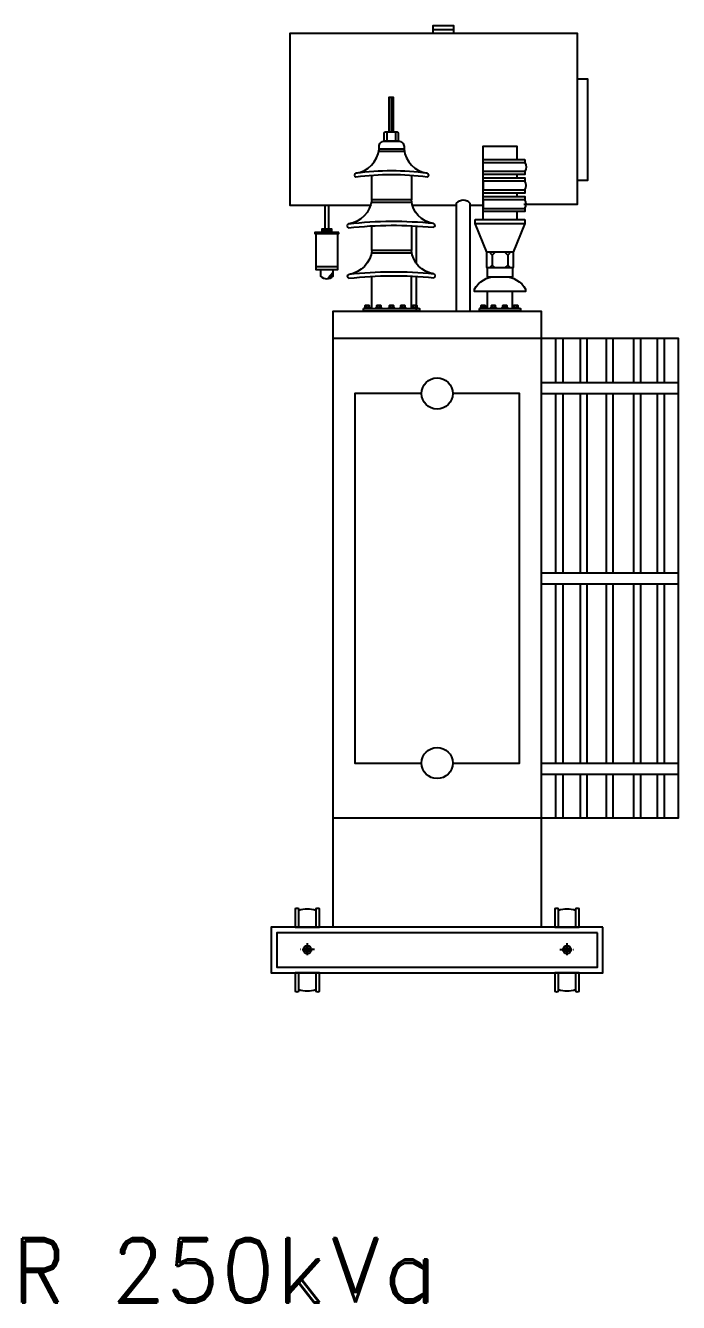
# Model space of a CAD drawing. Header units: millimetres. Extents: x 20927 to 53748, y 38421 to 54891.
# Drawn here: x 26036 to 27255, y 38421 to 40806 of the extents above; entities that cross this region are included whole.
import ezdxf
from ezdxf.enums import TextEntityAlignment as Align

# ---------------------------------------------------------------- set-up
doc = ezdxf.new("R2010")
doc.units = ezdxf.units.MM
doc.linetypes.add('CENTERX2', pattern=[101.6, 63.5, -12.7, 12.7, -12.7])
for name, color, linetype in [('Btrans.', 2, 'Continuous'), ('DETAIL', 4, 'Continuous'), ('TRANS', 2, 'Continuous')]:
    doc.layers.add(name, color=color, linetype=linetype)
doc.styles.add('tx1', font='romand.shx')

msp = doc.modelspace()

# ---------------------------------------------------------------- linework, layer by layer
at = {"layer": 'DETAIL', "color": 241, "ltscale": 0.25}
for p, q in [((26797.6, 40798.2), (26835.6, 40798.2)), ((26719, 40672.2), (26719, 40607.3)), ((26710.8, 40605.2), (26712.9, 40607.3)), ((26710.8, 40591.9), (26712.9, 40589.8)), ((26727.2, 40605.2), (26725.2, 40607.3)), ((26727.2, 40591.9), (26725.2, 40589.8)), ((26595.6, 40426.3), (26595.6, 40470.4)), ((26602.5, 40426.3), (26602.5, 40470.4)), ((26607.5, 40422.7), (26590.1, 40422.7)), ((26907.9, 40377.2), (26913, 40382.3)), ((26936.6, 40377.2), (26936.6, 40358.5)), ((26618.8, 40355.4), (26578.8, 40355.4)), ((26907.9, 40358.5), (26913, 40353.4)), ((26601.5, 40334.6), (26610.1, 40344.3)), ((26602.8, 40334.9), (26609.7, 40342.9)), ((26604, 40335.2), (26609.3, 40341.3)), ((26605.5, 40335.7), (26608.8, 40339.6)), ((26672.3, 40283.1), (26672.8, 40283.6)), ((26676.4, 40283.1), (26675.9, 40283.6)), ((26693.7, 40283.1), (26693.7, 40279.1)), ((26697.8, 40283.1), (26697.8, 40279.1)), ((26717.7, 40283.1), (26718.2, 40283.6)), ((26721.8, 40283.1), (26721.3, 40283.6)), ((26738.9, 40283.1), (26738.9, 40279.1)), ((26743, 40283.1), (26743, 40279.1)), ((26761, 40283.1), (26761.5, 40283.6)), ((26765.1, 40283.1), (26764.6, 40283.6)), ((26888.8, 40283.1), (26889.3, 40283.6)), ((26892.9, 40283.1), (26892.4, 40283.6)), ((26907.8, 40283.1), (26908.3, 40283.6)), ((26911.9, 40283.1), (26911.4, 40283.6)), ((26929.2, 40283.1), (26929.7, 40283.6)), ((26933.3, 40283.1), (26932.8, 40283.6)), ((26949.6, 40283.1), (26950.1, 40283.6)), ((26953.7, 40283.1), (26953.2, 40283.6)), ((26672.3, 40279.1), (26672.8, 40278.5)), ((26676.4, 40279.1), (26675.9, 40278.5)), ((26717.7, 40279.1), (26718.2, 40278.5)), ((26721.8, 40279.1), (26721.3, 40278.5)), ((26761, 40279.1), (26761.5, 40278.5)), ((26765.1, 40279.1), (26764.6, 40278.5)), ((26888.8, 40279.1), (26889.3, 40278.5)), ((26892.9, 40279.1), (26892.4, 40278.5)), ((26907.8, 40279.1), (26908.3, 40278.5)), ((26911.9, 40279.1), (26911.4, 40278.5)), ((26929.2, 40279.1), (26929.7, 40278.5)), ((26933.3, 40279.1), (26932.8, 40278.5)), ((26949.6, 40279.1), (26950.1, 40278.5)), ((26953.7, 40279.1), (26953.2, 40278.5))]:
    msp.add_line(p, q, dxfattribs=at)
at = {"layer": 'DETAIL', "ltscale": 0.25}
for p, q in [((26891, 40555.7), (26968.4, 40555.7)), ((26968.4, 40555.7), (26968.4, 40549.7)), ((26953.5, 40527.4), (26953.5, 40521.1)), ((26758.4, 40470.4), (26841.3, 40470.4)), ((26866.2, 40470.4), (26891, 40470.4)), ((26953.5, 40492.8), (26953.5, 40486.5)), ((26953.5, 40458.2), (26953.5, 40443.8)), ((26876.1, 40435.8), (26876.1, 40443.8)), ((26876.1, 40443.8), (26968.4, 40443.8)), ((26968.4, 40443.8), (26968.4, 40435.8)), ((26682.1, 40337.4), (26682.1, 40277.8)), ((26756.1, 40337.8), (26756.1, 40277.8)), ((26765.7, 40337.3), (26765.7, 40272.3)), ((26898.5, 40309.1), (26898.5, 40277.8)), ((26944.7, 40309.1), (26944.7, 40277.8)), ((27026.3, 40139), (27026.3, 40221)), ((27039.5, 40221), (27039.5, 40139)), ((27071.8, 40221), (27071.8, 40139)), ((27085, 40139), (27085, 40221)), ((27120.6, 40221), (27120.6, 40139)), ((27133.8, 40139), (27133.8, 40221)), ((27171.7, 40221), (27171.7, 40139)), ((27184.9, 40139), (27184.9, 40221)), ((27216, 40221), (27216, 40139)), ((27229.2, 40139), (27229.2, 40221)), ((26999.2, 40139), (27255.5, 40139)), ((26999.2, 40118.5), (27255.5, 40118.5)), ((27026.3, 39783.7), (27026.3, 40118.5)), ((27039.5, 40118.5), (27039.5, 39783.7)), ((27071.8, 40118.5), (27071.8, 39783.7)), ((27085, 39783.7), (27085, 40118.5)), ((27120.6, 40118.5), (27120.6, 39783.7)), ((27133.8, 39783.7), (27133.8, 40118.5)), ((27171.7, 40118.5), (27171.7, 39783.7)), ((27184.9, 39783.7), (27184.9, 40118.5)), ((27216, 40118.5), (27216, 39783.7)), ((27229.2, 39783.7), (27229.2, 40118.5)), ((26999.2, 39783.7), (27255.5, 39783.7)), ((26999.2, 39763.2), (27255.5, 39763.2)), ((27026.3, 39428.4), (27026.3, 39763.2)), ((27039.5, 39763.2), (27039.5, 39428.4)), ((27071.8, 39763.2), (27071.8, 39428.4)), ((27085, 39428.4), (27085, 39763.2)), ((27120.6, 39763.2), (27120.6, 39428.4)), ((27133.8, 39428.4), (27133.8, 39763.2)), ((27171.7, 39763.2), (27171.7, 39428.4)), ((27184.9, 39428.4), (27184.9, 39763.2)), ((27216, 39763.2), (27216, 39428.4)), ((27229.2, 39428.4), (27229.2, 39763.2)), ((26999.2, 39428.4), (27255.5, 39428.4)), ((26999.2, 39407.9), (27255.5, 39407.9)), ((27026.3, 39325.9), (27026.3, 39407.9)), ((27039.5, 39407.9), (27039.5, 39325.9)), ((27071.8, 39407.9), (27071.8, 39325.9)), ((27085, 39325.9), (27085, 39407.9)), ((27120.6, 39407.9), (27120.6, 39325.9)), ((27133.8, 39325.9), (27133.8, 39407.9)), ((27171.7, 39407.9), (27171.7, 39325.9)), ((27184.9, 39325.9), (27184.9, 39407.9)), ((27216, 39407.9), (27216, 39325.9)), ((27229.2, 39325.9), (27229.2, 39407.9))]:
    msp.add_line(p, q, dxfattribs=at)
at = {"layer": 'DETAIL', "color": 241, "linetype": 'CENTERX2', "ltscale": 0.25}
for p, q in [((26562.4, 39091.7), (26562.4, 39068)), ((27046.9, 39091.7), (27046.9, 39069.2)), ((26575.9, 39080), (26549.8, 39080)), ((27033.8, 39080), (27059.9, 39080))]:
    msp.add_line(p, q, dxfattribs=at)
at = {"layer": 'DETAIL', "color": 241, "ltscale": 0.25}
for points in [[(26797.6, 40790.7), (26797.6, 40805.8), (26835.6, 40805.8), (26835.6, 40790.7)], [(26708.8, 40607.3), (26710.8, 40605.2), (26710.8, 40591.9), (26708.8, 40589.8)], [(26729.3, 40607.3), (26727.2, 40605.2), (26727.2, 40591.9), (26729.3, 40589.8)], [(26743.7, 40570.3), (26695.6, 40570.3)], [(26682, 40475.6), (26757.4, 40475.6)], [(26590.1, 40419.1), (26590.1, 40426.3), (26607.5, 40426.3), (26607.5, 40419.1)], [(26618.8, 40417.1), (26618.8, 40349.6), (26578.8, 40349.6), (26578.8, 40417.1)], [(26682.4, 40381.4), (26757.8, 40381.4)], [(26902.8, 40382.3), (26907.9, 40377.2), (26907.9, 40358.5), (26902.8, 40353.4)], [(26941.7, 40382.3), (26936.6, 40377.2), (26931.5, 40382.3)], [(26941.7, 40353.4), (26936.6, 40358.5), (26931.5, 40353.4)], [(26671.2, 40278.5), (26670.7, 40279.1), (26670.7, 40283.1), (26671.2, 40283.6), (26677.5, 40283.6), (26678, 40283.1), (26678, 40279.1), (26677.5, 40278.5)], [(26671.8, 40283.6), (26672.3, 40283.1), (26672.3, 40279.1), (26671.8, 40278.5)], [(26676.9, 40283.6), (26676.4, 40283.1), (26676.4, 40279.1), (26676.9, 40278.5)], [(26692.6, 40278.5), (26692.1, 40279.1), (26692.1, 40283.1), (26692.6, 40283.6), (26698.9, 40283.6), (26699.4, 40283.1), (26699.4, 40279.1), (26698.9, 40278.5)], [(26693.2, 40283.6), (26693.7, 40283.1), (26694.2, 40283.6)], [(26698.3, 40283.6), (26697.8, 40283.1), (26697.3, 40283.6)], [(26716.6, 40278.5), (26716.1, 40279.1), (26716.1, 40283.1), (26716.6, 40283.6), (26722.9, 40283.6), (26723.4, 40283.1), (26723.4, 40279.1), (26722.9, 40278.5)], [(26717.2, 40283.6), (26717.7, 40283.1), (26717.7, 40279.1), (26717.2, 40278.5)], [(26722.3, 40283.6), (26721.8, 40283.1), (26721.8, 40279.1), (26722.3, 40278.5)], [(26737.8, 40278.5), (26737.3, 40279.1), (26737.3, 40283.1), (26737.8, 40283.6), (26744.1, 40283.6), (26744.7, 40283.1), (26744.7, 40279.1), (26744.1, 40278.5)], [(26738.4, 40283.6), (26738.9, 40283.1), (26739.5, 40283.6)], [(26743.6, 40283.6), (26743, 40283.1), (26742.5, 40283.6)], [(26759.9, 40278.5), (26759.4, 40279.1), (26759.4, 40283.1), (26759.9, 40283.6), (26766.2, 40283.6), (26766.7, 40283.1), (26766.7, 40279.1), (26766.2, 40278.5)], [(26760.5, 40283.6), (26761, 40283.1), (26761, 40279.1), (26760.5, 40278.5)], [(26765.6, 40283.6), (26765.1, 40283.1), (26765.1, 40279.1), (26765.6, 40278.5)], [(26887.7, 40278.5), (26887.2, 40279.1), (26887.2, 40283.1), (26887.7, 40283.6), (26894, 40283.6), (26894.5, 40283.1), (26894.5, 40279.1), (26894, 40278.5)], [(26888.3, 40283.6), (26888.8, 40283.1), (26888.8, 40279.1), (26888.3, 40278.5)], [(26893.4, 40283.6), (26892.9, 40283.1), (26892.9, 40279.1), (26893.4, 40278.5)], [(26906.7, 40278.5), (26906.2, 40279.1), (26906.2, 40283.1), (26906.7, 40283.6), (26913, 40283.6), (26913.5, 40283.1), (26913.5, 40279.1), (26913, 40278.5)], [(26907.3, 40283.6), (26907.8, 40283.1), (26907.8, 40279.1), (26907.3, 40278.5)], [(26912.4, 40283.6), (26911.9, 40283.1), (26911.9, 40279.1), (26912.4, 40278.5)], [(26928.1, 40278.5), (26927.6, 40279.1), (26927.6, 40283.1), (26928.1, 40283.6), (26934.4, 40283.6), (26934.9, 40283.1), (26934.9, 40279.1), (26934.4, 40278.5)], [(26928.7, 40283.6), (26929.2, 40283.1), (26929.2, 40279.1), (26928.7, 40278.5)], [(26933.8, 40283.6), (26933.3, 40283.1), (26933.3, 40279.1), (26933.8, 40278.5)], [(26948.5, 40278.5), (26948, 40279.1), (26948, 40283.1), (26948.5, 40283.6), (26954.8, 40283.6), (26955.3, 40283.1), (26955.3, 40279.1), (26954.8, 40278.5)], [(26949.1, 40283.6), (26949.6, 40283.1), (26949.6, 40279.1), (26949.1, 40278.5)], [(26954.2, 40283.6), (26953.7, 40283.1), (26953.7, 40279.1), (26954.2, 40278.5)], [(26693.2, 40278.5), (26693.7, 40279.1), (26694.2, 40278.5)], [(26698.3, 40278.5), (26697.8, 40279.1), (26697.3, 40278.5)], [(26738.4, 40278.5), (26738.9, 40279.1), (26739.5, 40278.5)], [(26743.6, 40278.5), (26743, 40279.1), (26742.5, 40278.5)]]:
    msp.add_lwpolyline(points, dxfattribs=at)
at = {"layer": 'DETAIL', "ltscale": 0.25}
for points in [[(26966.6, 40471.9), (27067.2, 40471.9), (27067.2, 40790.7), (26529.7, 40790.7), (26529.7, 40470.4), (26680.7, 40470.4)], [(27067.2, 40706.1), (27085.9, 40706.1), (27085.9, 40516.2), (27067.2, 40516.2)], [(26715.1, 40607.3), (26715.1, 40672.2), (26723, 40672.2), (26723, 40607.3)], [(26708.3, 40589.8), (26706.2, 40591.9), (26706.2, 40605.2), (26708.3, 40607.3), (26729.8, 40607.3), (26731.8, 40605.2), (26731.8, 40591.9), (26729.8, 40589.8)], [(26729.8, 40590.1), (26708.3, 40590.1)], [(26891, 40443.8), (26891, 40580.4), (26953.5, 40580.4), (26953.5, 40555.7)], [(26756.7, 40525.7), (26756.7, 40480), (26682.7, 40480), (26682.7, 40525.7)], [(26968.4, 40533.4), (26968.4, 40527.4), (26891, 40527.4)], [(26891, 40521.1), (26968.4, 40521.1), (26968.4, 40515.1), (26891, 40515.1), (26891, 40498.8), (26968.4, 40498.8), (26968.4, 40492.8), (26891, 40492.8)], [(26891, 40486.5), (26968.4, 40486.5), (26968.4, 40480.5), (26891, 40480.5), (26891, 40464.3), (26968.4, 40464.3), (26968.4, 40458.2), (26891, 40458.2)], [(26757.1, 40431.4), (26757.1, 40385.8), (26683, 40385.8), (26683, 40431.4)], [(26946, 40382.3), (26947, 40381.3), (26947, 40354.4), (26946, 40353.4), (26898.5, 40353.4), (26897.5, 40354.4), (26897.5, 40381.3), (26898.5, 40382.3)], [(26898.5, 40353.4), (26898.5, 40336.6), (26946, 40336.6), (26946, 40353.4)], [(26969.9, 40314), (26969.9, 40309.2), (26874.6, 40309.2), (26874.6, 40314)], [(26775.7, 40118.5), (26651.1, 40118.5), (26651.1, 39428.4), (26775.7, 39428.4)], [(26834, 39428.4), (26958.6, 39428.4), (26958.6, 40118.5), (26834, 40118.5)]]:
    msp.add_lwpolyline(points, dxfattribs=at)
msp.add_lwpolyline([(26696.3, 40579.6, -0.414214), (26706.6, 40589.8), (26732.8, 40589.8, -0.414214), (26743, 40579.6), (26743, 40574.7), (26696.3, 40574.7)], format="xyb", close=True, dxfattribs=at)
at = {"layer": 'DETAIL', "color": 241, "ltscale": 0.25}
msp.add_lwpolyline([(26968.4, 40533.4), (26891, 40533.4), (26891, 40549.7), (26968.4, 40549.7, -0.364839)], format="xyb", close=True, dxfattribs=at)
for points in [[(26639.5, 40428, -0.053123), (26798.1, 40429, 0.821628), (26798.1, 40436.1, -0.351357), (26756.7, 40480), (26682.7, 40480, -0.340644), (26639.5, 40435.2)], [(26639.9, 40333.8, -0.053123), (26798.5, 40334.7, 0.821628), (26798.5, 40341.9, -0.351357), (26757.1, 40385.8), (26683, 40385.8, -0.340644), (26639.9, 40341)], [(26587, 40349.6), (26587, 40337.5, 0.381748), (26610.6, 40337.5), (26610.6, 40349.6)], [(26679.5, 40277.5, 1.027334), (26679.5, 40278.5), (26669.2, 40278.5, 1.027334), (26669.2, 40277.5)], [(26700.9, 40277.5, 1.027334), (26700.9, 40278.5), (26690.6, 40278.5, 1.027334), (26690.6, 40277.5)], [(26724.8, 40277.5, 1.027334), (26724.8, 40278.5), (26714.6, 40278.5, 1.027334), (26714.6, 40277.5)], [(26746.1, 40277.5, 1.027334), (26746.1, 40278.5), (26735.9, 40278.5, 1.027334), (26735.9, 40277.5)], [(26757.9, 40277.5, -1.027334), (26757.9, 40278.5), (26768.2, 40278.5, -1.027334), (26768.2, 40277.5)], [(26895.9, 40277.5, 1.027334), (26895.9, 40278.5), (26885.7, 40278.5, 1.027334), (26885.7, 40277.5)], [(26915, 40277.5, 1.027334), (26915, 40278.5), (26904.7, 40278.5, 1.027334), (26904.7, 40277.5)], [(26926.1, 40277.5, -1.027334), (26926.1, 40278.5), (26936.4, 40278.5, -1.027334), (26936.4, 40277.5)], [(26946.5, 40277.5, -1.027334), (26946.5, 40278.5), (26956.7, 40278.5, -1.027334), (26956.7, 40277.5)]]:
    msp.add_lwpolyline(points, format="xyb", dxfattribs=at)
at = {"layer": 'DETAIL', "ltscale": 0.25}
for points in [[(26841.3, 40272.3), (26841.3, 40474.1, -0.491826), (26866.2, 40474.1), (26866.2, 40272.3)], [(26765.4, 40431.5, -0.006184), (26765.7, 40431.2), (26765.7, 40362)], [(26874.4, 40313.5, -0.26809), (26914.3, 40336.6)], [(26930.2, 40336.6, -0.26809), (26970.1, 40313.5)], [(26546.5, 39121.7), (26546.5, 39156.1, 0.261021), (26539.7, 39156.1), (26539.7, 39121.7), (26585.1, 39121.7), (26585.1, 39156.1, 0.261021), (26578.4, 39156.1), (26578.4, 39121.7)], [(27031.3, 39121.7), (27031.3, 39156.1, 0.261021), (27024.6, 39156.1), (27024.6, 39121.7), (27070, 39121.7), (27070, 39156.1, 0.261021), (27063.2, 39156.1), (27063.2, 39121.7)], [(26578.4, 39036.7), (26578.4, 39002.2, 0.261021), (26585.1, 39002.2), (26585.1, 39036.7), (26539.7, 39036.7), (26539.7, 39002.2, 0.261021), (26546.5, 39002.2), (26546.5, 39036.7)], [(27063.2, 39036.7), (27063.2, 39002.2, 0.261021), (27070, 39002.2), (27070, 39036.7), (27024.6, 39036.7), (27024.6, 39002.2, 0.261021), (27031.3, 39002.2), (27031.3, 39036.7)]]:
    msp.add_lwpolyline(points, format="xyb", dxfattribs=at)
msp.add_lwpolyline([(26968.4, 40435.8), (26947, 40382.3), (26897.5, 40382.3), (26876.1, 40435.8)], close=True, dxfattribs=at)
at = {"layer": 'DETAIL', "color": 241, "ltscale": 0.25}
for points in [[(26621.2, 40419.1), (26576.4, 40419.1), (26576.4, 40417.1), (26621.2, 40417.1)], [(26667.3, 40277.5), (26772.2, 40277.5), (26772.2, 40272.3), (26667.3, 40272.3)], [(26883.8, 40277.5), (26960.7, 40277.5), (26960.7, 40272.3), (26883.8, 40272.3)]]:
    msp.add_lwpolyline(points, close=True, dxfattribs=at)
at = {"layer": 'DETAIL', "ltscale": 0.25}
for centre in [(26804.8, 40118.5), (26804.8, 39428.4)]:
    msp.add_circle(centre, 29.1, dxfattribs=at)
at = {"layer": 'DETAIL', "color": 241, "ltscale": 0.25}
for centre, radius in [((26562.4, 39079.9), 7.55), ((27047.3, 39079.9), 7.55), ((26562.4, 39079.9), 4.14), ((27047.3, 39079.9), 4.14)]:
    msp.add_circle(centre, radius, dxfattribs=at)
at = {"layer": 'DETAIL', "ltscale": 0.25}
for centre, radius, start, end in [((26645.7, 40580.3), 50.9, 278.4208, 353.6653), ((26793.7, 40580.3), 50.9, 186.3347, 261.5792), ((26653.9, 40526.3), 3.65, 101.1851, 258.8149), ((26719.7, 39999.5), 527.5, 82.7541, 97.2459), ((26785.5, 40526.3), 3.65, 281.1851, 78.8149), ((26640.2, 40431.6), 3.65, 101.1851, 258.8149), ((26753.2, 40422.5), 15.2, 138.9173, 145.0113), ((26640.6, 40337.4), 3.65, 101.1851, 258.8149), ((26562.4, 39100.9), 54.7, 73.0398, 106.9602), ((27047.3, 39100.9), 54.7, 73.0398, 106.9602), ((26562.4, 39057.5), 54.7, 253.0398, 286.9602), ((27047.3, 39057.5), 54.7, 253.0398, 286.9602)]:
    msp.add_arc(centre, radius, start, end, dxfattribs=at)
at = {"layer": 'DETAIL', "color": 241, "ltscale": 0.25}
for centre, radius, start, end in [((26719.7, 40006.7), 527.5, 82.7541, 97.2459), ((26958.7, 40507), 12.6, 319.9121, 40.0879), ((26958.7, 40472.4), 12.6, 319.9121, 40.0879), ((26723.1, 39691.3), 748.4, 84.2493, 96.4129), ((26723.5, 39597), 748.4, 84.2493, 96.4129)]:
    msp.add_arc(centre, radius, start, end, dxfattribs=at)
at = {"layer": 'TRANS', "ltscale": 0.25}
for points in [[(26610.5, 39121.7), (26610.5, 40272.3), (26999.2, 40272.3), (26999.2, 39121.7)], [(26610.5, 39325.9), (27255.5, 39325.9), (27255.5, 40221), (26610.5, 40221)]]:
    msp.add_lwpolyline(points, dxfattribs=at)
for points in [[(27114.5, 39121.7), (26495.2, 39121.7), (26495.2, 39036.7), (27114.5, 39036.7)], [(27104.3, 39111.4), (26505.4, 39111.4), (26505.4, 39046.9), (27104.3, 39046.9)]]:
    msp.add_lwpolyline(points, close=True, dxfattribs=at)

# ---------------------------------------------------------------- texts
at = {"layer": 'Btrans.', "style": 'tx1'}
msp.add_text('TRANSFORMER 250kVa', height=120, dxfattribs=at).set_placement((25888.5, 38481), align=Align.MIDDLE_CENTER)

doc.saveas('drawing.dxf')
